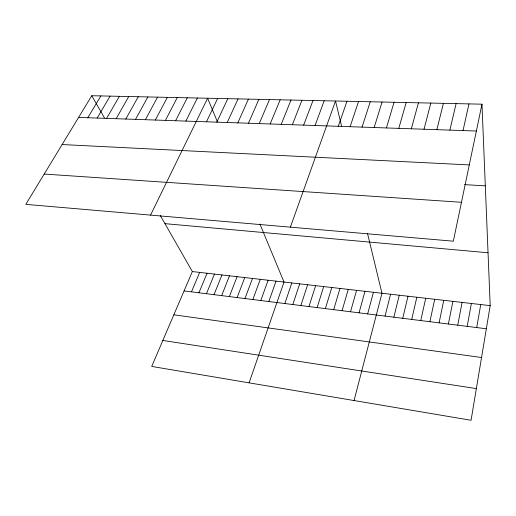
<?xml version="1.0" encoding="UTF-8"?>
<svg xmlns="http://www.w3.org/2000/svg" width="516" height="516" viewBox="0 0 516 516"><rect width="100%" height="100%" fill="white"/><g stroke="black" fill="none" stroke-linecap="round" stroke-linejoin="round"><path stroke-width="0.77" d="M481.976 104.18L453.338 241.191L25.8 204.362L91.771 95.724L481.976 104.18L490.2 305.627L471.069 420.276L151.717 366.425L192.365 271.564L160.289 215.495M476.72 327.57L480.751 304.543M467.193 326.376L471.379 303.473M457.744 325.19L462.091 302.408M448.378 324.016L452.88 301.357M439.097 322.855L443.754 300.312M429.892 321.7L434.704 299.28M420.772 320.559L425.726 298.254M463.039 130.561L468.96 103.897M411.723 319.43L416.825 297.235M449.875 130.116L456.105 103.619M402.757 318.308L408.001 296.223M393.869 317.192L399.255 295.223M436.871 129.671L443.399 103.342M385.052 316.089L390.573 294.23M354.053 400.545L381.969 293.249L367.476 233.29M424.023 129.232L430.847 103.071M367.644 313.909L373.436 292.275M411.336 128.8L418.437 102.807M359.052 312.831L364.973 291.308M350.525 311.761L356.575 290.347M398.791 128.368L406.176 102.536M342.076 310.703L348.248 289.392M333.697 309.658L339.992 288.45M386.407 127.942L394.056 102.278M325.383 308.613L331.801 287.515M374.158 127.529L382.079 102.013M317.14 307.581L323.674 286.58M308.961 306.556L315.618 285.664M362.064 127.117L370.236 101.762M300.854 305.543L307.62 284.748M292.811 304.537L299.686 283.839M350.106 126.704L358.53 101.504M284.832 303.537L291.817 282.942M249.099 382.846L284.013 282.046L259.909 224.047M338.29 126.304L346.952 101.252M268.823 301.531L276.034 281.136M290.385 227.15L335.51 101.007L341.547 125.975M260.806 300.525L268.12 280.233M252.846 299.532L260.27 279.33M315.057 125.511L324.196 100.762M244.958 298.545L252.485 278.44M237.128 297.564L244.758 277.556M303.64 125.117L313.006 100.517M229.368 296.59L237.096 276.686M292.359 124.73L301.944 100.278M221.667 295.629L229.491 275.815M214.024 294.668L221.951 274.951M281.201 124.35L290.998 100.04M206.445 293.72L214.463 274.093M270.165 123.975L280.175 99.807M198.931 292.778L207.039 273.248M191.468 291.843L199.673 272.403M259.258 123.601L269.468 99.575M248.473 123.234L258.884 99.343M237.805 122.866L248.409 99.117M227.253 122.505L238.044 98.891M216.817 122.15L227.795 98.672M206.49 121.795L217.655 98.453M150.549 215.108L207.619 98.234L217.397 121.757M185.876 121.092L197.389 98.014M175.588 120.744L187.269 97.795M165.41 120.396L177.259 97.576M155.342 120.047L167.358 97.363M145.383 119.712L157.561 97.15M135.534 119.37L147.866 96.937M125.788 119.041L138.269 96.731M116.145 118.712L128.774 96.524M106.612 118.383L119.383 96.318M97.169 118.061L110.082 96.118M87.836 117.745L100.878 95.918M78.593 117.429L476.365 131.019M62.126 144.544L469.283 164.92M464.574 184.625L485.311 185.85M44.202 174.06L461.472 202.291M164.952 223.654L488.039 252.763M192.365 271.564L490.2 305.627M184.07 290.921L486.336 328.769M173.834 314.812L481.544 357.517M162.843 340.463L476.358 388.593M91.771 95.724L104.471 117.925"/></g></svg>
